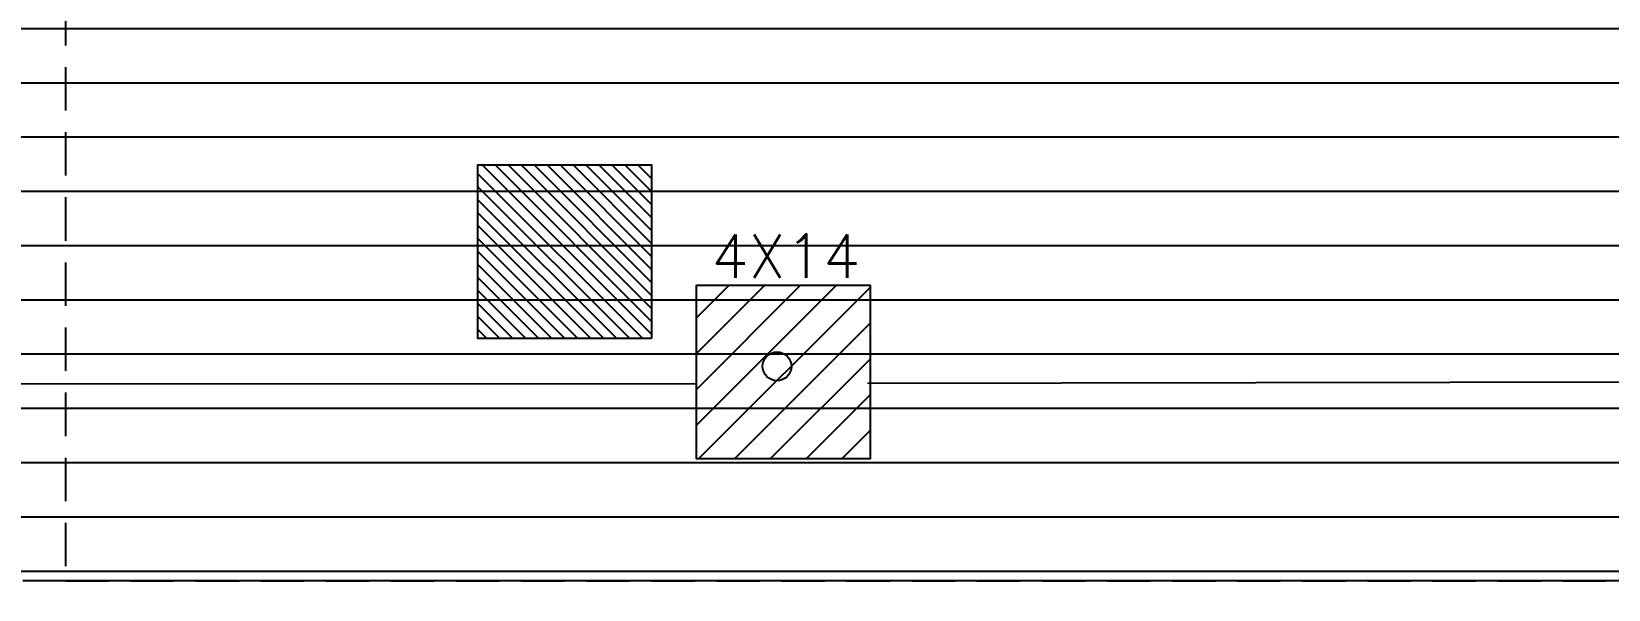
# Model space of a CAD drawing. Header units: inches. Extents: x 567115 to 582893, y 124948 to 133566.
# Drawn here: x 575722 to 576267, y 130756 to 130949 of the extents above; entities that cross this region are included whole.
import ezdxf

# ---------------------------------------------------------------- set-up
doc = ezdxf.new("R2010")
doc.units = ezdxf.units.IN
doc.header["$MEASUREMENT"] = 0
doc.linetypes.add('DASHED', pattern=[0.75, 0.5, -0.25])
doc.layers.add('bargh', color=2, linetype='Continuous', plot=False)
for name, color, linetype in [('kazeb', 15, 'Continuous'), ('khatchin', 15, 'DASHED'), ('LIGHTING', 3, 'Continuous'), ('LIGHTING WIRE', 4, 'Continuous'), ('wall kanaf', 4, 'Continuous')]:
    doc.layers.add(name, color=color, linetype=linetype)
doc.styles.add('ROMANS', font='romans.shx')

# ---------------------------------------------------------------- blocks, each defined once
blk = doc.blocks.new('barh')
at = {"layer": 'bargh', "ltscale": 80}
h = blk.add_hatch(dxfattribs=at)
h.set_pattern_fill('ANSI31', color=256)
h.set_pattern_definition([(45, (-26898.8397, -10198.602), (-2.24506403, 2.24506403), [])])
h.paths.add_polyline_path([(60, 60), (0, 60), (0, 0), (60, 0)])
blk.add_lwpolyline([(60, 60), (0, 60), (0, 0), (60, 0)], close=True, dxfattribs=at)
blk = doc.blocks.new('4X14TO')
at = {"layer": 'LIGHTING'}
h = blk.add_hatch(dxfattribs=at)
h.set_pattern_fill('ANSI31', color=30, scale=70, style=0)
h.set_pattern_definition([(45, (-31130.77, -3717.395), (-6.1871843, 6.1871843), [])])
h.paths.add_polyline_path([(-60, 60), (0, 60), (0, 0), (-60, 0)])
at = {"layer": 'LIGHTING', "color": 3}
blk.add_lwpolyline([(-60, 60), (0, 60), (0, 0), (-60, 0)], close=True, dxfattribs=at)
at = {"layer": 'LIGHTING', "color": 2}
blk.add_circle((-32.19, 31.99), 4.96, dxfattribs=at)
at = {"layer": 'LIGHTING', "color": 2, "insert": (-3.44, 70.07), "char_height": 15, "attachment_point": 6, "style": 'ROMANS'}
blk.add_mtext('4X14', dxfattribs=at)

msp = doc.modelspace()

# ---------------------------------------------------------------- hatches: boundary and pattern name
at = {"layer": 'kazeb'}
h = msp.add_hatch(dxfattribs=at)
h.set_pattern_fill('LINE', color=256, scale=150)
edge = h.paths.add_edge_path()
edge.add_line((576254.07, 130421.54), (576500.57, 130421.54))
edge.add_line((576500.57, 130421.54), (576500.57, 130485.04))
edge.add_line((576500.57, 130485.04), (576528.07, 130485.04))
edge.add_line((576528.07, 130485.04), (576528.07, 131106.54))
edge.add_line((576528.07, 131106.54), (576494.07, 131106.54))
edge.add_line((576494.07, 131106.54), (576494.07, 131569.58))
edge.add_arc((575608.92, 130539.17), 1358.39, 49.33682, 64.23315)
edge.add_arc((575361.05, 133230.38), 1690.44, 281.72492, 299.7328, ccw=False)
edge.add_line((575704.57, 131575.22), (575704.57, 130744.04))
edge.add_line((575704.57, 130744.04), (576257.81, 130743.13))
edge.add_line((576257.81, 130743.13), (576257.81, 130425.62))

# ---------------------------------------------------------------- linework, layer by layer
at = {"layer": 'khatchin', "ltscale": 30}
msp.add_lwpolyline([(575733.79, 131386.65), (575733.79, 130759.15), (576273.09, 130759.15), (576273.09, 130433.65), (576509.09, 130433.65), (576509.09, 130506.65), (576549.09, 130506.65), (576549.09, 131121.65), (576509.09, 131121.65), (576508.79, 131592.64, 0.041829), (576246.76, 131760.89, -0.011352), (576179.1, 131725.65), (576202.24, 131678.87, -1.002777), (576139.82, 131646.12), (576117.09, 131696.67, -0.060222), (575728.61, 131577.88), (575729.11, 131482.69, 0.032975), (575819.09, 131505.08), (575843.78, 131408.19, 0.048123), (576187.18, 131520.88), (576193.21, 131507.14, -0.049806), (575819.09, 131386.65)], format="xyb", close=True, dxfattribs=at)
at = {"layer": 'LIGHTING WIRE'}
for p, q in [((575951.91, 130827.21), (575636.01, 130827.01)), ((576311.65, 130827.84), (576010.97, 130827.37))]:
    msp.add_line(p, q, dxfattribs=at)
at = {"layer": 'wall kanaf', "color": 15}
msp.add_line((576273.09, 130759.15), (575719.09, 130759.15), dxfattribs=at)

# ---------------------------------------------------------------- block references
at = {"layer": 'bargh', "xscale": -1, "rotation": 180}
msp.add_blockref('barh', (575876.32, 130902.84), dxfattribs=at)
at = {"layer": 'LIGHTING', "ltscale": 20}
msp.add_blockref('4X14TO', (576011.91, 130801.26), dxfattribs=at)

doc.saveas('drawing.dxf')
